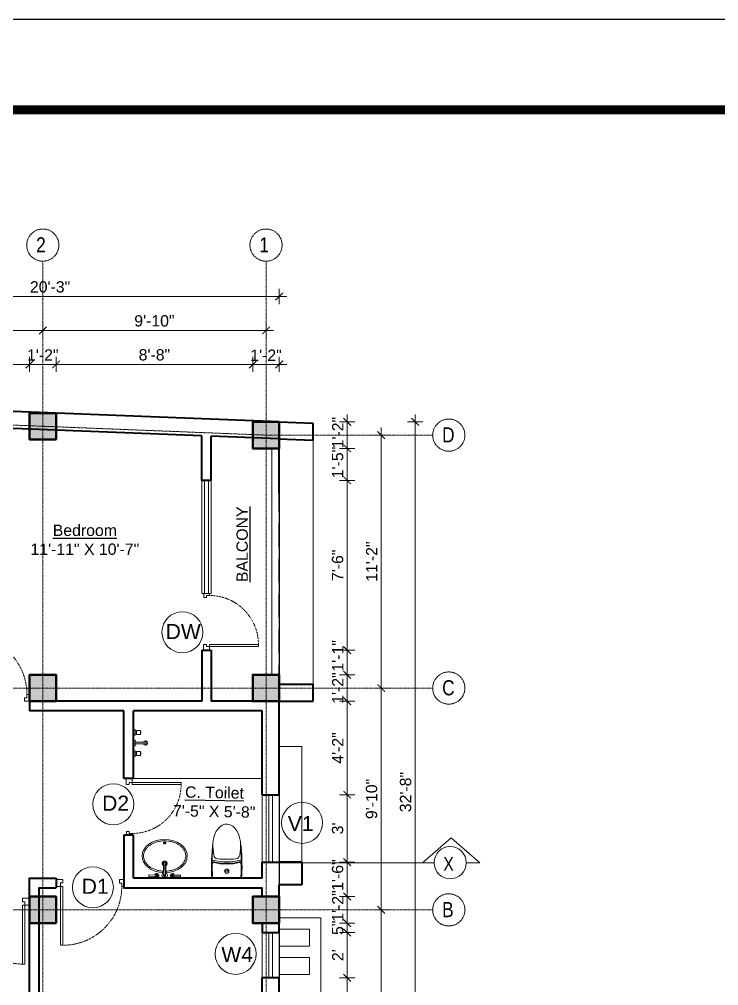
# Model space of a CAD drawing. Header units: inches. Extents: x 137851 to 141026, y -21374 to -19129.
# Drawn here: x 139042 to 139412, y -19641 to -19129 of the extents above; entities that cross this region are included whole.
import ezdxf

# ---------------------------------------------------------------- set-up
doc = ezdxf.new("R2010")
doc.units = ezdxf.units.IN
doc.header["$LTSCALE"] = 0.5
doc.header["$MEASUREMENT"] = 0
doc.header["$PDMODE"] = 66
doc.linetypes.add('CENTER', pattern=[2, 1.25, -0.25, 0.25, -0.25])
doc.linetypes.add('HIDDEN', pattern=[0.375, 0.25, -0.125])
for name, color, linetype, lineweight in [('Annotate-Lite.w', 177, 'Continuous', 9), ('Annotations-Bold.w', 177, 'Continuous', 13), ('C-COLUMN', 1, 'Continuous', 50), ('DIM', 4, 'Continuous', 5), ('DIM 1-100', 4, 'Continuous', 13), ('Door-Window.w', 4, 'Continuous', 15), ('Fittings', 9, 'Continuous', 5), ('Fixture-Fittings.w', 9, 'Continuous', 9), ('PARAPET', 50, 'Continuous', 13), ('TEXT', 220, 'Continuous', 9), ('Toilet', 7, 'Continuous', 25), ('wall', 1, 'Continuous', 40), ('window', 4, 'Continuous', 13)]:
    doc.layers.add(name, color=color, linetype=linetype, lineweight=lineweight)
doc.styles.add('ARAIL', font='ARIALN.TTF')
doc.styles.add('arial.', font='arial.ttf')
doc.styles.add('gaurav', font='arial.ttf')
doc.styles.get("Standard").update_dxf_attribs({"font": 'arial.ttf'})
doc.dimstyles.new('1 by 96', dxfattribs={"dimtxt": 6, "dimasz": 4, "dimexe": 4, "dimexo": 4, "dimgap": 2, "dimtad": 1, "dimdec": 0, "dimzin": 0, "dimdsep": 46, "dimlunit": 4, "dimtxsty": 'Standard', "dimblk": 'ARCHTICK', "dimcen": 0, "dimdle": 4, "dimadec": 0, "dimazin": 0, "dimtfac": 1, "dimtdec": 0, "dimtix": 1, "dimtofl": 0, "dimtmove": 1, "dimatfit": 3, "dimldrblk": 'ARCHTICK', "dimfxl": 4, "dimfxlon": 1, "dimtolj": 1, "dimtzin": 0, "dimlwd": -1, "dimlwe": -1, "dimarcsym": 0})

# ---------------------------------------------------------------- blocks, each defined once
blk = doc.blocks.new('3-0')
at = {"ltscale": 3}
for p, q in [((11063.05, 10097.68), (11065.97, 10099.9)), ((11063.05, 10097.68), (11064.53, 10095.73)), ((11065.99, 10096.84), (11064.53, 10095.73)), ((11065.25, 10097.81), (11066.71, 10098.92)), ((11065.99, 10096.84), (11065.25, 10097.81)), ((11065.97, 10099.9), (11066.71, 10098.92)), ((11085.5, 10074.13), (11110.32, 10092.96)), ((11086.24, 10073.15), (11111.05, 10091.97)), ((11111.05, 10091.97), (11110.32, 10092.96)), ((11084.04, 10073.02), (11082.57, 10071.91)), ((11082.57, 10071.91), (11084.79, 10068.98)), ((11084.04, 10073.02), (11084.78, 10072.04)), ((11084.78, 10072.04), (11086.24, 10073.15)), ((11084.79, 10068.98), (11087.72, 10071.2)), ((11086.24, 10073.15), (11085.5, 10074.13)), ((11087.72, 10071.2), (11086.24, 10073.15))]:
    blk.add_line(p, q, dxfattribs=at)
at = {"layer": 'Door-Window.w', "color": 9, "linetype": 'HIDDEN', "lineweight": 18}
blk.add_arc((11085.5, 10074.13), 31.16, 37.1906, 127.1465, dxfattribs=at)
blk = doc.blocks.new('tht')
for p in [(672498.79, -367827.02), (672511.67, -367827.02)]:
    blk.add_line(p, (672505.23, -367827.02))
for radius in [1.17, 0.634]:
    blk.add_circle((672505.23, -367823.24), radius)
for centre, radius, start, end in [((672598.59, -367820.91), 101.47, 172.8664, 182.5999), ((672667.29, -367819.26), 169.75, 176.3006, 182.4712), ((672541.19, -367808.57), 43.29, 179.6519, 188.297), ((672469.27, -367808.57), 43.29, 351.703, 0.3481), ((672411.87, -367820.91), 101.47, 357.4001, 7.1336), ((672343.17, -367819.26), 169.75, 357.5288, 3.6994), ((672500.68, -367814.39), 2.36, 190.4701, 264.6079), ((672505.55, -367762.72), 54.26, 264.6079, 269.6591), ((672504.91, -367762.72), 54.26, 270.3409, 275.3921), ((672509.78, -367814.39), 2.36, 275.3921, 349.5299), ((672498.28, -367819.07), 0.741, 72.3593, 185.9315), ((672498.21, -367819.43), 0.718, 73.3813, 156.4724), ((672498.46, -367818.44), 0.947, 62.2033, 161.9404), ((672504.3, -367795.78), 23.7, 255.6185, 272.2533), ((672504.3, -367795.78), 23.31, 255.6185, 272.2533), ((672504.3, -367796.55), 21.73, 255.6185, 272.4575), ((672506.16, -367796.55), 21.73, 267.5425, 284.3815), ((672506.16, -367795.78), 23.7, 267.7467, 284.3815), ((672506.16, -367795.78), 23.31, 267.7467, 284.3815), ((672512, -367818.44), 0.947, 18.0596, 117.7967), ((672512.18, -367819.07), 0.741, 354.0685, 107.6407), ((672512.25, -367819.43), 0.718, 23.5276, 106.6187), ((672498.79, -367825.44), 1.57, 182.5999, 270), ((672511.67, -367825.44), 1.57, 270, 357.4001)]:
    blk.add_arc(centre, radius, start, end)
blk.add_ellipse((672505.23, -367809.67), major_axis=(0, -11.39), ratio=0.648116, start_param=1.570796, end_param=4.592942)
blk = doc.blocks.new('A$C604E024C')
at = {"linetype": 'ByBlock'}
for p, q in [((-107, 6), (-198, 9)), ((-101, 4), (-101, -4)), ((-101, 4), (-101, 1)), ((-101, 4), (-101, 4)), ((-101, 1), (-97, 1)), ((-101, 0), (-101, -4)), ((-101, 0), (-97, 0)), ((-97, 4), (-97, 1)), ((-97, 4), (-96, 4)), ((-96, 4), (-96, -4)), ((-6, 4), (-6, -4)), ((-6, 4), (-5, 4)), ((-5, 4), (-5, -4)), ((0, 13), (0, -13)), ((1, 4), (1, -4)), ((1, 4), (3, 4)), ((2, 4), (2, 1)), ((2, 4), (3, 4)), ((2, 1), (3, 1)), ((100, 2), (101, 2)), ((107, 6), (198, 9)), ((199, 8), (199, -8)), ((-107, -6), (-198, -9)), ((-101, -4), (-101, -4)), ((-101, -4), (-101, -4)), ((-97, 0), (-97, -4)), ((-97, -4), (-96, -4)), ((-96, -4), (-96, -4)), ((-6, -4), (-1, -4)), ((-5, -4), (-1, -4)), ((-1, -4), (-1, -4)), ((1, -4), (3, -4)), ((2, 0), (2, -4)), ((2, 0), (3, 0)), ((2, -4), (3, -4)), ((100, -2), (101, -2)), ((107, -6), (198, -9))]:
    blk.add_line(p, q, dxfattribs=at)
for points in [[(35, -3), (35, -3, 0.267949), (35, 2), (20, 29, 0.267949), (15, 31), (-15, 31, 0.267949), (-20, 29), (-35, 2, 0.267949), (-35, -3)], [(0, 13), (-5, 13, 0.267949), (-9, 10), (-13, 2, 0.267949), (-13, -3), (-9, -10, 0.267949), (-5, -13), (0, -13)], [(0, 13), (5, 13, -0.267949), (9, 10), (13, 2, -0.267949), (13, -3), (9, -10, -0.267949), (5, -13), (0, -13)], [(-15, -149, 0.267949), (-15, -154), (-9, -163, 0.267949), (-5, -166), (0, -166)], [(15, -149, -0.267949), (15, -154), (9, -163, -0.267949), (5, -166), (0, -166)]]:
    blk.add_lwpolyline(points, format="xyb", dxfattribs=at)
for centre, radius, start, end in [((-148, 0), 51.6, 171.6285, 188.3715), ((-198, 8), 1, 88.5767, 180), ((-99, 0), 27.8, 193.9353, 166.0647), ((-99, 0), 16.1, 203.4772, 156.5228), ((-99, 0), 13.6, 207.8254, 152.1746), ((-99, 0), 10.7, 215.7665, 144.2335), ((3, 2), 1.6, 270, 90.0142), ((3, 2), 2.2, 301.4048, 90), ((3, -2), 2.5, 270, 62.7097), ((99, 0), 27.8, 13.9353, 346.0647), ((99, 0), 16.1, 23.4772, 336.5228), ((99, 0), 13.6, 27.8254, 332.1746), ((99, 0), 10.7, 35.7665, 324.2335), ((198, 8), 1, 0, 91.4233), ((-198, -8), 1, 180, 271.4233), ((-325, -117), 312, 354.1333, 21.5654), ((-1093, -110), 1085, 357.1828, 5.6778), ((3, -2), 1.9, 270, 90), ((1084, -109), 1075, 174.3028, 182.8736), ((325, -117), 312, 158.4157, 185.9255), ((198, -8), 1, 268.5767, 0)]:
    blk.add_arc(centre, radius, start, end, dxfattribs=at)
blk.add_ellipse((99, 0), major_axis=(0, 4.4), ratio=0.647537, start_param=-0.996154, end_param=4.137747, dxfattribs=at)
blk.add_open_spline([(100, 2), (100, 3), (100, 3), (100, 3), (99, 4), (99, 4), (99, 4), (99, 4), (98, 4), (98, 4), (98, 3), (97, 3), (97, 3), (97, 2), (97, 2), (96, 1), (96, 0), (96, 0), (96, -2), (97, -2), (97, -3), (97, -3), (98, -4), (98, -4), (99, -4), (99, -4), (99, -4), (100, -3), (100, -3), (100, -3), (100, -2)], degree=3, knots=[5.296065, 5.296065, 5.296065, 5.296065, 5.668493, 5.668493, 6.044953, 6.044953, 6.283185, 6.283185, 6.283185, 6.618814, 6.618814, 6.954443, 6.954443, 7.290072, 7.290072, 7.6257, 7.6257, 8.094621, 8.094621, 8.563542, 8.563542, 8.940002, 8.940002, 9.316461, 9.316461, 9.692921, 9.692921, 10.069381, 10.069381, 10.411893, 10.411893, 10.411893, 10.411893], dxfattribs=at)
blk = doc.blocks.new('basin')
for radius, start, end in [(1.14, 113.503, 66.2712), (0.79, 126.715, 52.8739)]:
    blk.add_arc((134195.31, -39122.53), radius, start, end)
blk.add_ellipse((134195.31, -39125.83), major_axis=(-9.97, 0), ratio=0.736887, start_param=4.757716, end_param=10.948885)
blk.add_ellipse((134195.31, -39131.57), major_axis=(0.448, 0), ratio=0.674502)
for points, knots in [([(134194.69, -39119.15), (134194.32, -39119.17), (134193.96, -39119.2), (134193.09, -39119.32), (134192.57, -39119.42), (134191.58, -39119.69), (134191.1, -39119.85), (134190.19, -39120.23), (134189.76, -39120.45), (134188.95, -39120.93), (134188.57, -39121.2), (134187.89, -39121.77), (134187.59, -39122.07), (134187.06, -39122.71), (134186.83, -39123.04), (134186.45, -39123.73), (134186.3, -39124.08), (134186.09, -39124.79), (134186.03, -39125.15), (134185.99, -39125.61), (134185.99, -39125.72), (134185.99, -39125.83), (134185.99, -39126.08), (134186.01, -39126.34), (134186.11, -39126.94), (134186.2, -39127.29), (134186.47, -39127.97), (134186.64, -39128.31), (134187.06, -39128.96), (134187.31, -39129.28), (134187.88, -39129.88), (134188.2, -39130.16), (134188.9, -39130.7), (134189.28, -39130.94), (134190.1, -39131.39), (134190.53, -39131.59), (134191.45, -39131.93), (134191.92, -39132.08), (134192.9, -39132.31), (134193.4, -39132.4), (134194.43, -39132.51), (134194.94, -39132.53), (134195.97, -39132.52), (134196.49, -39132.48), (134197.5, -39132.35), (134198, -39132.25), (134198.97, -39132), (134199.44, -39131.84), (134200.34, -39131.48), (134200.76, -39131.27), (134201.56, -39130.8), (134201.93, -39130.55), (134202.61, -39130), (134202.91, -39129.71), (134203.45, -39129.1), (134203.69, -39128.78), (134204.08, -39128.12), (134204.24, -39127.78), (134204.48, -39127.09), (134204.56, -39126.74), (134204.64, -39126.04), (134204.64, -39125.69), (134204.57, -39124.98), (134204.49, -39124.62), (134204.25, -39123.91), (134204.09, -39123.56), (134203.69, -39122.89), (134203.45, -39122.56), (134202.89, -39121.93), (134202.58, -39121.63), (134201.88, -39121.07), (134201.49, -39120.81), (134200.67, -39120.35), (134200.22, -39120.13), (134199.3, -39119.77), (134198.81, -39119.62), (134197.81, -39119.37), (134197.29, -39119.28), (134196.49, -39119.19), (134196.22, -39119.16), (134195.94, -39119.15)], [4.778413, 4.778413, 4.778413, 4.778413, 4.89303, 4.89303, 5.060537, 5.060537, 5.228045, 5.228045, 5.395552, 5.395552, 5.56306, 5.56306, 5.730567, 5.730567, 5.898075, 5.898075, 6.065582, 6.065582, 6.233089, 6.233089, 6.283185, 6.283185, 6.283185, 6.401225, 6.401225, 6.564378, 6.564378, 6.727532, 6.727532, 6.890685, 6.890685, 7.053839, 7.053839, 7.216992, 7.216992, 7.380146, 7.380146, 7.543299, 7.543299, 7.706452, 7.706452, 7.869606, 7.869606, 8.032759, 8.032759, 8.195913, 8.195913, 8.359066, 8.359066, 8.52222, 8.52222, 8.685373, 8.685373, 8.848527, 8.848527, 9.01168, 9.01168, 9.174834, 9.174834, 9.337987, 9.337987, 9.501141, 9.501141, 9.668648, 9.668648, 9.836155, 9.836155, 10.003663, 10.003663, 10.17117, 10.17117, 10.338678, 10.338678, 10.506185, 10.506185, 10.673693, 10.673693, 10.8412, 10.8412, 10.929386, 10.929386, 10.929386, 10.929386]), ([(134195.86, -39131.57), (134195.86, -39131.55), (134195.86, -39131.52), (134195.84, -39131.46), (134195.83, -39131.44), (134195.79, -39131.36), (134195.75, -39131.32), (134195.66, -39131.25), (134195.6, -39131.23), (134195.46, -39131.18), (134195.36, -39131.16), (134195.17, -39131.17), (134195.07, -39131.2), (134194.94, -39131.27), (134194.9, -39131.3), (134194.83, -39131.37), (134194.8, -39131.4), (134194.77, -39131.48), (134194.76, -39131.52), (134194.75, -39131.6), (134194.76, -39131.65), (134194.79, -39131.73), (134194.81, -39131.76), (134194.87, -39131.83), (134194.9, -39131.86), (134194.98, -39131.9), (134195.02, -39131.92), (134195.15, -39131.97), (134195.25, -39131.99), (134195.44, -39131.98), (134195.54, -39131.95), (134195.67, -39131.89), (134195.72, -39131.85), (134195.79, -39131.78), (134195.81, -39131.75), (134195.85, -39131.67), (134195.86, -39131.63), (134195.86, -39131.58), (134195.86, -39131.58), (134195.86, -39131.57)], [0, 0, 0, 0, 0.188397, 0.188397, 0.376794, 0.376794, 0.73698, 0.73698, 1.097166, 1.097166, 1.657793, 1.657793, 2.21842, 2.21842, 2.564182, 2.564182, 2.840364, 2.840364, 3.116547, 3.116547, 3.39273, 3.39273, 3.668913, 3.668913, 3.945096, 3.945096, 4.221279, 4.221279, 4.783807, 4.783807, 5.346334, 5.346334, 5.697184, 5.697184, 5.974645, 5.974645, 6.252106, 6.252106, 6.283185, 6.283185, 6.283185, 6.283185])]:
    blk.add_open_spline(points, degree=3, knots=knots)
at = {"xscale": 0.03499430959345774, "yscale": 0.03499430959345774, "zscale": 0.03499430959345774, "rotation": 359.9929103328581}
blk.add_blockref('A$C604E024C', (134195.31, -39117.12), dxfattribs=at)
blk = doc.blocks.new('dhftx')
for p, q in [((6364.08, -39064.57), (6364.08, -39064.07)), ((6367.08, -39064.57), (6364.08, -39064.57)), ((6364.56, -39065.3), (6366.6, -39065.3)), ((6364.56, -39065.3), (6364.56, -39067.3)), ((6366.6, -39067.3), (6364.56, -39067.3)), ((6364.81, -39065.3), (6364.81, -39064.57)), ((6366.34, -39065.3), (6366.34, -39064.57)), ((6366.6, -39065.3), (6366.6, -39067.3)), ((6367.08, -39064.57), (6367.08, -39064.07)), ((6369.66, -39064.57), (6369.66, -39064.07)), ((6369.66, -39064.57), (6372.66, -39064.57)), ((6370.66, -39070.39), (6370.66, -39064.57)), ((6371.66, -39070.39), (6371.66, -39064.57)), ((6372.66, -39064.57), (6372.66, -39064.07)), ((6375.23, -39064.57), (6375.23, -39064.07)), ((6375.23, -39064.57), (6378.23, -39064.57)), ((6377.76, -39065.3), (6375.71, -39065.3)), ((6375.71, -39065.3), (6375.71, -39067.3)), ((6375.71, -39067.3), (6377.76, -39067.3)), ((6375.97, -39065.3), (6375.97, -39064.57)), ((6377.5, -39065.3), (6377.5, -39064.57)), ((6377.76, -39065.3), (6377.76, -39067.3)), ((6378.23, -39064.57), (6378.23, -39064.07))]:
    blk.add_line(p, q)
for centre, radius, start, end in [((6365.58, -39065.87), 1.66, 240.1832, 299.8168), ((6371.16, -39069.97), 1.11, 116.7926, 63.2074), ((6376.73, -39065.87), 1.66, 240.1832, 299.8168), ((6371.16, -39070.39), 0.5, 180, 0)]:
    blk.add_arc(centre, radius, start, end)
blk = doc.blocks.new('_ArchTick')
at = {"color": 0, "linetype": 'ByBlock', "const_width": 0.15}
blk.add_lwpolyline([(-0.5, -0.5), (0.5, 0.5)], dxfattribs=at)
blk = doc.blocks.new('*D221')
at = {"layer": 'Defpoints', "color": 0, "transparency": 16777216}
for p in [(139047.51, -19311.49), (138950.91, -19332.83), (139047.51, -19337.27)]:
    blk.add_point(p, dxfattribs=at)
at = {"layer": 'DIM 1-100', "color": 0, "transparency": 16777216}
for p, q in [((138946.91, -19311.49), (139051.51, -19311.49)), ((138950.91, -19315.49), (138950.91, -19307.49)), ((139047.51, -19315.49), (139047.51, -19307.49))]:
    blk.add_line(p, q, dxfattribs=at)
at = {"layer": 'DIM 1-100', "color": 0, "transparency": 16777216, "xscale": 4, "yscale": 4, "zscale": 4, "rotation": 180}
blk.add_blockref('_ArchTick', (138950.91, -19311.49), dxfattribs=at)
at = {"layer": 'DIM 1-100', "color": 0, "transparency": 16777216, "xscale": 4, "yscale": 4, "zscale": 4}
blk.add_blockref('_ArchTick', (139047.51, -19311.49), dxfattribs=at)
at = {"layer": 'DIM 1-100', "color": 0, "transparency": 16777216, "insert": (138999.21, -19306.43), "char_height": 6, "attachment_point": 5}
blk.add_mtext('\\A1;8\'-1"', dxfattribs=at)
blk = doc.blocks.new('*D222')
at = {"layer": 'Defpoints', "color": 0, "transparency": 16777216}
for p in [(139061.51, -19311.49), (139047.51, -19337.27), (139061.51, -19337.27)]:
    blk.add_point(p, dxfattribs=at)
at = {"layer": 'DIM 1-100', "color": 0, "transparency": 16777216}
for p, q in [((139043.51, -19311.49), (139065.51, -19311.49)), ((139047.51, -19315.49), (139047.51, -19307.49)), ((139061.51, -19315.49), (139061.51, -19307.49))]:
    blk.add_line(p, q, dxfattribs=at)
at = {"layer": 'DIM 1-100', "color": 0, "transparency": 16777216, "xscale": 4, "yscale": 4, "zscale": 4, "rotation": 180}
blk.add_blockref('_ArchTick', (139047.51, -19311.49), dxfattribs=at)
at = {"layer": 'DIM 1-100', "color": 0, "transparency": 16777216, "xscale": 4, "yscale": 4, "zscale": 4}
blk.add_blockref('_ArchTick', (139061.51, -19311.49), dxfattribs=at)
at = {"layer": 'DIM 1-100', "color": 0, "transparency": 16777216, "insert": (139054.51, -19306.48), "char_height": 6, "attachment_point": 5}
blk.add_mtext('\\A1;1\'-2"', dxfattribs=at)
blk = doc.blocks.new('*D223')
at = {"layer": 'Defpoints', "color": 0, "transparency": 16777216}
for p in [(139165.74, -19311.49), (139061.51, -19337.27), (139165.74, -19341.93)]:
    blk.add_point(p, dxfattribs=at)
at = {"layer": 'DIM 1-100', "color": 0, "transparency": 16777216}
for p, q in [((139057.51, -19311.49), (139169.74, -19311.49)), ((139061.51, -19315.49), (139061.51, -19307.49)), ((139165.74, -19315.49), (139165.74, -19307.49))]:
    blk.add_line(p, q, dxfattribs=at)
at = {"layer": 'DIM 1-100', "color": 0, "transparency": 16777216, "xscale": 4, "yscale": 4, "zscale": 4, "rotation": 180}
blk.add_blockref('_ArchTick', (139061.51, -19311.49), dxfattribs=at)
at = {"layer": 'DIM 1-100', "color": 0, "transparency": 16777216, "xscale": 4, "yscale": 4, "zscale": 4}
blk.add_blockref('_ArchTick', (139165.74, -19311.49), dxfattribs=at)
at = {"layer": 'DIM 1-100', "color": 0, "transparency": 16777216, "insert": (139113.62, -19306.43), "char_height": 6, "attachment_point": 5}
blk.add_mtext('\\A1;8\'-8"', dxfattribs=at)
blk = doc.blocks.new('*D224')
at = {"layer": 'Defpoints', "color": 0, "transparency": 16777216}
for p in [(139179.74, -19311.49), (139165.74, -19341.93), (139179.74, -19341.93)]:
    blk.add_point(p, dxfattribs=at)
at = {"layer": 'DIM 1-100', "color": 0, "transparency": 16777216}
for p, q in [((139161.74, -19311.49), (139183.74, -19311.49)), ((139165.74, -19315.49), (139165.74, -19307.49)), ((139179.74, -19315.49), (139179.74, -19307.49))]:
    blk.add_line(p, q, dxfattribs=at)
at = {"layer": 'DIM 1-100', "color": 0, "transparency": 16777216, "xscale": 4, "yscale": 4, "zscale": 4, "rotation": 180}
blk.add_blockref('_ArchTick', (139165.74, -19311.49), dxfattribs=at)
at = {"layer": 'DIM 1-100', "color": 0, "transparency": 16777216, "xscale": 4, "yscale": 4, "zscale": 4}
blk.add_blockref('_ArchTick', (139179.74, -19311.49), dxfattribs=at)
at = {"layer": 'DIM 1-100', "color": 0, "transparency": 16777216, "insert": (139172.74, -19306.6), "char_height": 6, "attachment_point": 5}
blk.add_mtext('\\A1;1\'-2"', dxfattribs=at)
blk = doc.blocks.new('*D225')
at = {"layer": 'Defpoints', "color": 0, "transparency": 16777216}
for p in [(139054.51, -19293.49), (138943.91, -19332.83), (139054.51, -19336.99)]:
    blk.add_point(p, dxfattribs=at)
at = {"layer": 'DIM 1-100', "color": 0, "transparency": 16777216}
for p, q in [((138943.91, -19297.49), (138943.91, -19289.49)), ((139054.51, -19297.49), (139054.51, -19289.49)), ((138939.91, -19293.49), (139058.51, -19293.49))]:
    blk.add_line(p, q, dxfattribs=at)
at = {"layer": 'DIM 1-100', "color": 0, "transparency": 16777216, "xscale": 4, "yscale": 4, "zscale": 4, "rotation": 180}
blk.add_blockref('_ArchTick', (138943.91, -19293.49), dxfattribs=at)
at = {"layer": 'DIM 1-100', "color": 0, "transparency": 16777216, "xscale": 4, "yscale": 4, "zscale": 4}
blk.add_blockref('_ArchTick', (139054.51, -19293.49), dxfattribs=at)
at = {"layer": 'DIM 1-100', "color": 0, "transparency": 16777216, "insert": (138999.21, -19288.43), "char_height": 6, "attachment_point": 5}
blk.add_mtext('\\A1;9\'-3"', dxfattribs=at)
blk = doc.blocks.new('*D226')
at = {"layer": 'Defpoints', "color": 0, "transparency": 16777216}
for p in [(139172.74, -19293.49), (139054.51, -19336.99), (139172.74, -19341.66)]:
    blk.add_point(p, dxfattribs=at)
at = {"layer": 'DIM 1-100', "color": 0, "transparency": 16777216}
for p, q in [((139054.51, -19297.49), (139054.51, -19289.49)), ((139172.74, -19297.49), (139172.74, -19289.49)), ((139050.51, -19293.49), (139176.74, -19293.49))]:
    blk.add_line(p, q, dxfattribs=at)
at = {"layer": 'DIM 1-100', "color": 0, "transparency": 16777216, "xscale": 4, "yscale": 4, "zscale": 4, "rotation": 180}
blk.add_blockref('_ArchTick', (139054.51, -19293.49), dxfattribs=at)
at = {"layer": 'DIM 1-100', "color": 0, "transparency": 16777216, "xscale": 4, "yscale": 4, "zscale": 4}
blk.add_blockref('_ArchTick', (139172.74, -19293.49), dxfattribs=at)
at = {"layer": 'DIM 1-100', "color": 0, "transparency": 16777216, "insert": (139113.62, -19288.43), "char_height": 6, "attachment_point": 5}
blk.add_mtext('\\A1;9\'-10"', dxfattribs=at)
blk = doc.blocks.new('*D227')
at = {"layer": 'Defpoints', "color": 0, "transparency": 16777216}
for p in [(138936.97, -19275.49), (138936.97, -19332.36), (139179.74, -19341.93)]:
    blk.add_point(p, dxfattribs=at)
at = {"layer": 'DIM 1-100', "color": 0, "transparency": 16777216}
for p, q in [((139183.74, -19275.49), (138932.97, -19275.49)), ((138936.97, -19279.49), (138936.97, -19271.49)), ((139179.74, -19279.49), (139179.74, -19271.49))]:
    blk.add_line(p, q, dxfattribs=at)
at = {"layer": 'DIM 1-100', "color": 0, "transparency": 16777216, "xscale": 4, "yscale": 4, "zscale": 4, "rotation": 180}
blk.add_blockref('_ArchTick', (138936.97, -19275.49), dxfattribs=at)
at = {"layer": 'DIM 1-100', "color": 0, "transparency": 16777216, "xscale": 4, "yscale": 4, "zscale": 4}
blk.add_blockref('_ArchTick', (139179.74, -19275.49), dxfattribs=at)
at = {"layer": 'DIM 1-100', "color": 0, "transparency": 16777216, "insert": (139058.36, -19270.43), "char_height": 6, "attachment_point": 5}
blk.add_mtext('\\A1;20\'-3"', dxfattribs=at)
blk = doc.blocks.new('*D304')
at = {"layer": 'Defpoints', "color": 0, "transparency": 16777216}
for p in [(139179.74, -19636.39), (139215.74, -19636.39), (139179.74, -19691.04)]:
    blk.add_point(p, dxfattribs=at)
at = {"layer": 'DIM 1-100', "color": 0, "transparency": 16777216}
for p, q in [((139215.74, -19695.04), (139215.74, -19632.39)), ((139211.74, -19636.39), (139219.74, -19636.39)), ((139211.74, -19691.04), (139219.74, -19691.04))]:
    blk.add_line(p, q, dxfattribs=at)
at = {"layer": 'DIM 1-100', "color": 0, "transparency": 16777216, "xscale": 4, "yscale": 4, "zscale": 4}
for p, rotation in [((139215.74, -19636.39), 90), ((139215.74, -19691.04), 270)]:
    blk.add_blockref('_ArchTick', p, dxfattribs=dict(at, rotation=rotation))
at = {"layer": 'DIM 1-100', "color": 0, "transparency": 16777216, "insert": (139210.74, -19663.71), "char_height": 6, "attachment_point": 5, "rotation": 90}
blk.add_mtext('\\A1;4\'-7"', dxfattribs=at)
blk = doc.blocks.new('*D305')
at = {"layer": 'Defpoints', "color": 0, "transparency": 16777216}
for p in [(139179.74, -19612.39), (139215.74, -19612.39), (139179.74, -19636.39)]:
    blk.add_point(p, dxfattribs=at)
at = {"layer": 'DIM 1-100', "color": 0, "transparency": 16777216}
for p, q in [((139215.74, -19640.39), (139215.74, -19608.39)), ((139211.74, -19612.39), (139219.74, -19612.39)), ((139211.74, -19636.39), (139219.74, -19636.39))]:
    blk.add_line(p, q, dxfattribs=at)
at = {"layer": 'DIM 1-100', "color": 0, "transparency": 16777216, "xscale": 4, "yscale": 4, "zscale": 4}
for p, rotation in [((139215.74, -19612.39), 90), ((139215.74, -19636.39), 270)]:
    blk.add_blockref('_ArchTick', p, dxfattribs=dict(at, rotation=rotation))
at = {"layer": 'DIM 1-100', "color": 0, "transparency": 16777216, "insert": (139210.73, -19624.39), "char_height": 6, "attachment_point": 5, "rotation": 90}
blk.add_mtext("\\A1;2'", dxfattribs=at)
blk = doc.blocks.new('*D306')
at = {"layer": 'Defpoints', "color": 0, "transparency": 16777216}
for p in [(139179.74, -19607.39), (139215.74, -19607.39), (139179.74, -19612.39)]:
    blk.add_point(p, dxfattribs=at)
at = {"layer": 'DIM 1-100', "color": 0, "transparency": 16777216}
for p, q in [((139211.74, -19607.39), (139219.74, -19607.39)), ((139211.74, -19612.39), (139219.74, -19612.39))]:
    blk.add_line(p, q, dxfattribs=at)
at = {"layer": 'DIM 1-100', "color": 0, "transparency": 16777216, "insert": (139210.69, -19609.89), "char_height": 6, "attachment_point": 5, "rotation": 90}
blk.add_mtext('\\A1;5"', dxfattribs=at)
blk = doc.blocks.new('*D335')
at = {"layer": 'Defpoints', "color": 0, "transparency": 16777216}
for p in [(139179.74, -19593.39), (139215.74, -19593.39), (139179.74, -19607.39)]:
    blk.add_point(p, dxfattribs=at)
at = {"layer": 'DIM 1-100', "color": 0, "transparency": 16777216}
for p, q in [((139211.74, -19593.39), (139219.74, -19593.39)), ((139215.74, -19611.39), (139215.74, -19589.39)), ((139211.74, -19607.39), (139219.74, -19607.39))]:
    blk.add_line(p, q, dxfattribs=at)
at = {"layer": 'DIM 1-100', "color": 0, "transparency": 16777216, "xscale": 4, "yscale": 4, "zscale": 4}
for p, rotation in [((139215.74, -19593.39), 90), ((139215.74, -19607.39), 270)]:
    blk.add_blockref('_ArchTick', p, dxfattribs=dict(at, rotation=rotation))
at = {"layer": 'DIM 1-100', "color": 0, "transparency": 16777216, "insert": (139210.73, -19598.34), "char_height": 6, "attachment_point": 5, "rotation": 90}
blk.add_mtext('\\A1;1\'-2"', dxfattribs=at)
blk = doc.blocks.new('*D336')
at = {"layer": 'Defpoints', "color": 0, "transparency": 16777216}
for p in [(139179.74, -19575.14), (139215.74, -19575.14), (139179.74, -19593.39)]:
    blk.add_point(p, dxfattribs=at)
at = {"layer": 'DIM 1-100', "color": 0, "transparency": 16777216}
for p, q in [((139215.74, -19597.39), (139215.74, -19571.14)), ((139211.74, -19575.14), (139219.74, -19575.14)), ((139211.74, -19593.39), (139219.74, -19593.39))]:
    blk.add_line(p, q, dxfattribs=at)
at = {"layer": 'DIM 1-100', "color": 0, "transparency": 16777216, "xscale": 4, "yscale": 4, "zscale": 4}
for p, rotation in [((139215.74, -19575.14), 90), ((139215.74, -19593.39), 270)]:
    blk.add_blockref('_ArchTick', p, dxfattribs=dict(at, rotation=rotation))
at = {"layer": 'DIM 1-100', "color": 0, "transparency": 16777216, "insert": (139210.67, -19581.96), "char_height": 6, "attachment_point": 5, "rotation": 90}
blk.add_mtext('\\A1;1\'-6"', dxfattribs=at)
blk = doc.blocks.new('*D337')
at = {"layer": 'Defpoints', "color": 0, "transparency": 16777216}
for p in [(139179.74, -19539.39), (139215.74, -19539.39), (139179.74, -19575.14)]:
    blk.add_point(p, dxfattribs=at)
at = {"layer": 'DIM 1-100', "color": 0, "transparency": 16777216}
for p, q in [((139215.74, -19579.14), (139215.74, -19535.39)), ((139211.74, -19539.39), (139219.74, -19539.39)), ((139211.74, -19575.14), (139219.74, -19575.14))]:
    blk.add_line(p, q, dxfattribs=at)
at = {"layer": 'DIM 1-100', "color": 0, "transparency": 16777216, "xscale": 4, "yscale": 4, "zscale": 4}
for p, rotation in [((139215.74, -19539.39), 90), ((139215.74, -19575.14), 270)]:
    blk.add_blockref('_ArchTick', p, dxfattribs=dict(at, rotation=rotation))
at = {"layer": 'DIM 1-100', "color": 0, "transparency": 16777216, "insert": (139210.67, -19557.26), "char_height": 6, "attachment_point": 5, "rotation": 90}
blk.add_mtext("\\A1;3'", dxfattribs=at)
blk = doc.blocks.new('*D338')
at = {"layer": 'Defpoints', "color": 0, "transparency": 16777216}
for p in [(139179.74, -19489.89), (139215.74, -19489.89), (139179.74, -19539.39)]:
    blk.add_point(p, dxfattribs=at)
at = {"layer": 'DIM 1-100', "color": 0, "transparency": 16777216}
for p, q in [((139215.74, -19543.39), (139215.74, -19485.89)), ((139211.74, -19489.89), (139219.74, -19489.89)), ((139211.74, -19539.39), (139219.74, -19539.39))]:
    blk.add_line(p, q, dxfattribs=at)
at = {"layer": 'DIM 1-100', "color": 0, "transparency": 16777216, "xscale": 4, "yscale": 4, "zscale": 4}
for p, rotation in [((139215.74, -19489.89), 90), ((139215.74, -19539.39), 270)]:
    blk.add_blockref('_ArchTick', p, dxfattribs=dict(at, rotation=rotation))
at = {"layer": 'DIM 1-100', "color": 0, "transparency": 16777216, "insert": (139210.73, -19514.64), "char_height": 6, "attachment_point": 5, "rotation": 90}
blk.add_mtext('\\A1;4\'-2"', dxfattribs=at)
blk = doc.blocks.new('*D339')
at = {"layer": 'Defpoints', "color": 0, "transparency": 16777216}
for p in [(139179.74, -19475.89), (139215.74, -19475.89), (139179.74, -19489.89)]:
    blk.add_point(p, dxfattribs=at)
at = {"layer": 'DIM 1-100', "color": 0, "transparency": 16777216}
for p, q in [((139215.74, -19493.89), (139215.74, -19471.89)), ((139211.74, -19475.89), (139219.74, -19475.89)), ((139211.74, -19489.89), (139219.74, -19489.89))]:
    blk.add_line(p, q, dxfattribs=at)
at = {"layer": 'DIM 1-100', "color": 0, "transparency": 16777216, "xscale": 4, "yscale": 4, "zscale": 4}
for p, rotation in [((139215.74, -19475.89), 90), ((139215.74, -19489.89), 270)]:
    blk.add_blockref('_ArchTick', p, dxfattribs=dict(at, rotation=rotation))
at = {"layer": 'DIM 1-100', "color": 0, "transparency": 16777216, "insert": (139210.73, -19482.89), "char_height": 6, "attachment_point": 5, "rotation": 90}
blk.add_mtext('\\A1;1\'-2"', dxfattribs=at)
blk = doc.blocks.new('*D340')
at = {"layer": 'Defpoints', "color": 0, "transparency": 16777216}
for p in [(139143.74, -19462.89), (139215.74, -19462.89), (139179.74, -19475.89)]:
    blk.add_point(p, dxfattribs=at)
at = {"layer": 'DIM 1-100', "color": 0, "transparency": 16777216}
for p, q in [((139215.74, -19479.89), (139215.74, -19458.89)), ((139211.74, -19462.89), (139219.74, -19462.89)), ((139211.74, -19475.89), (139219.74, -19475.89))]:
    blk.add_line(p, q, dxfattribs=at)
at = {"layer": 'DIM 1-100', "color": 0, "transparency": 16777216, "xscale": 4, "yscale": 4, "zscale": 4}
for p, rotation in [((139215.74, -19462.89), 90), ((139215.74, -19475.89), 270)]:
    blk.add_blockref('_ArchTick', p, dxfattribs=dict(at, rotation=rotation))
at = {"layer": 'DIM 1-100', "color": 0, "transparency": 16777216, "insert": (139210.73, -19465.84), "char_height": 6, "attachment_point": 5, "rotation": 90}
blk.add_mtext('\\A1;1\'-1"', dxfattribs=at)
blk = doc.blocks.new('*D328')
at = {"layer": 'Defpoints', "color": 0, "transparency": 16777216}
for p in [(139143.74, -19372.89), (139215.74, -19372.89), (139143.74, -19462.89)]:
    blk.add_point(p, dxfattribs=at)
at = {"layer": 'DIM 1-100', "color": 0, "transparency": 16777216}
for p, q in [((139211.74, -19372.89), (139219.74, -19372.89)), ((139215.74, -19466.89), (139215.74, -19368.89)), ((139211.74, -19462.89), (139219.74, -19462.89))]:
    blk.add_line(p, q, dxfattribs=at)
at = {"layer": 'DIM 1-100', "color": 0, "transparency": 16777216, "xscale": 4, "yscale": 4, "zscale": 4}
for p, rotation in [((139215.74, -19372.89), 90), ((139215.74, -19462.89), 270)]:
    blk.add_blockref('_ArchTick', p, dxfattribs=dict(at, rotation=rotation))
at = {"layer": 'DIM 1-100', "color": 0, "transparency": 16777216, "insert": (139210.67, -19417.89), "char_height": 6, "attachment_point": 5, "rotation": 90}
blk.add_mtext('\\A1;7\'-6"', dxfattribs=at)
blk = doc.blocks.new('*D329')
at = {"layer": 'Defpoints', "color": 0, "transparency": 16777216}
for p in [(139179.74, -19355.93), (139215.74, -19355.93), (139143.74, -19372.89)]:
    blk.add_point(p, dxfattribs=at)
at = {"layer": 'DIM 1-100', "color": 0, "transparency": 16777216}
for p, q in [((139215.74, -19376.89), (139215.74, -19351.93)), ((139211.74, -19355.93), (139219.74, -19355.93)), ((139211.74, -19372.89), (139219.74, -19372.89))]:
    blk.add_line(p, q, dxfattribs=at)
at = {"layer": 'DIM 1-100', "color": 0, "transparency": 16777216, "xscale": 4, "yscale": 4, "zscale": 4}
for p, rotation in [((139215.74, -19355.93), 90), ((139215.74, -19372.89), 270)]:
    blk.add_blockref('_ArchTick', p, dxfattribs=dict(at, rotation=rotation))
at = {"layer": 'DIM 1-100', "color": 0, "transparency": 16777216, "insert": (139210.67, -19363.41), "char_height": 6, "attachment_point": 5, "rotation": 90}
blk.add_mtext('\\A1;1\'-5"', dxfattribs=at)
blk = doc.blocks.new('*D330')
at = {"layer": 'Defpoints', "color": 0, "transparency": 16777216}
for p in [(139179.74, -19341.93), (139215.74, -19341.93), (139179.74, -19355.93)]:
    blk.add_point(p, dxfattribs=at)
at = {"layer": 'DIM 1-100', "color": 0, "transparency": 16777216}
for p, q in [((139211.74, -19341.93), (139219.74, -19341.93)), ((139215.74, -19359.93), (139215.74, -19337.93)), ((139211.74, -19355.93), (139219.74, -19355.93))]:
    blk.add_line(p, q, dxfattribs=at)
at = {"layer": 'DIM 1-100', "color": 0, "transparency": 16777216, "xscale": 4, "yscale": 4, "zscale": 4}
for p, rotation in [((139215.74, -19341.93), 90), ((139215.74, -19355.93), 270)]:
    blk.add_blockref('_ArchTick', p, dxfattribs=dict(at, rotation=rotation))
at = {"layer": 'DIM 1-100', "color": 0, "transparency": 16777216, "insert": (139210.73, -19347.59), "char_height": 6, "attachment_point": 5, "rotation": 90}
blk.add_mtext('\\A1;1\'-2"', dxfattribs=at)
blk = doc.blocks.new('*D332')
at = {"layer": 'Defpoints', "color": 0, "transparency": 16777216}
for p in [(139179.74, -19600.39), (139233.74, -19600.39), (139179.74, -19727.04)]:
    blk.add_point(p, dxfattribs=at)
at = {"layer": 'DIM 1-100', "color": 0, "transparency": 16777216}
for p, q in [((139233.74, -19731.04), (139233.74, -19596.39)), ((139229.74, -19600.39), (139237.74, -19600.39)), ((139229.74, -19727.04), (139237.74, -19727.04))]:
    blk.add_line(p, q, dxfattribs=at)
at = {"layer": 'DIM 1-100', "color": 0, "transparency": 16777216, "xscale": 4, "yscale": 4, "zscale": 4}
for p, rotation in [((139233.74, -19600.39), 90), ((139233.74, -19727.04), 270)]:
    blk.add_blockref('_ArchTick', p, dxfattribs=dict(at, rotation=rotation))
at = {"layer": 'DIM 1-100', "color": 0, "transparency": 16777216, "insert": (139228.67, -19663.71), "char_height": 6, "attachment_point": 5, "rotation": 90}
blk.add_mtext('\\A1;10\'-7"', dxfattribs=at)
blk = doc.blocks.new('*D333')
at = {"layer": 'Defpoints', "color": 0, "transparency": 16777216}
for p in [(139179.74, -19482.89), (139233.74, -19482.89), (139179.74, -19600.39)]:
    blk.add_point(p, dxfattribs=at)
at = {"layer": 'DIM 1-100', "color": 0, "transparency": 16777216}
for p, q in [((139233.74, -19604.39), (139233.74, -19478.89)), ((139229.74, -19482.89), (139237.74, -19482.89)), ((139229.74, -19600.39), (139237.74, -19600.39))]:
    blk.add_line(p, q, dxfattribs=at)
at = {"layer": 'DIM 1-100', "color": 0, "transparency": 16777216, "xscale": 4, "yscale": 4, "zscale": 4}
for p, rotation in [((139233.74, -19482.89), 90), ((139233.74, -19600.39), 270)]:
    blk.add_blockref('_ArchTick', p, dxfattribs=dict(at, rotation=rotation))
at = {"layer": 'DIM 1-100', "color": 0, "transparency": 16777216, "insert": (139228.67, -19541.64), "char_height": 6, "attachment_point": 5, "rotation": 90}
blk.add_mtext('\\A1;9\'-10"', dxfattribs=at)
blk = doc.blocks.new('*D334')
at = {"layer": 'Defpoints', "color": 0, "transparency": 16777216}
for p in [(139179.74, -19348.93), (139233.74, -19348.93), (139179.74, -19482.89)]:
    blk.add_point(p, dxfattribs=at)
at = {"layer": 'DIM 1-100', "color": 0, "transparency": 16777216}
for p, q in [((139233.74, -19486.89), (139233.74, -19344.93)), ((139229.74, -19348.93), (139237.74, -19348.93)), ((139229.74, -19482.89), (139237.74, -19482.89))]:
    blk.add_line(p, q, dxfattribs=at)
at = {"layer": 'DIM 1-100', "color": 0, "transparency": 16777216, "xscale": 4, "yscale": 4, "zscale": 4}
for p, rotation in [((139233.74, -19348.93), 90), ((139233.74, -19482.89), 270)]:
    blk.add_blockref('_ArchTick', p, dxfattribs=dict(at, rotation=rotation))
at = {"layer": 'DIM 1-100', "color": 0, "transparency": 16777216, "insert": (139228.73, -19415.91), "char_height": 6, "attachment_point": 5, "rotation": 90}
blk.add_mtext('\\A1;11\'-2"', dxfattribs=at)
blk = doc.blocks.new('*D232')
at = {"layer": 'Defpoints', "color": 0, "transparency": 16777216}
for p in [(139179.74, -19341.93), (139179.74, -19734.04), (139251.74, -19734.04)]:
    blk.add_point(p, dxfattribs=at)
at = {"layer": 'DIM 1-100', "color": 0, "transparency": 16777216}
for p, q in [((139247.74, -19341.93), (139255.74, -19341.93)), ((139251.74, -19337.93), (139251.74, -19738.04)), ((139247.74, -19734.04), (139255.74, -19734.04))]:
    blk.add_line(p, q, dxfattribs=at)
at = {"layer": 'DIM 1-100', "color": 0, "transparency": 16777216, "xscale": 4, "yscale": 4, "zscale": 4}
for p, rotation in [((139251.74, -19341.93), 90), ((139251.74, -19734.04), 270)]:
    blk.add_blockref('_ArchTick', p, dxfattribs=dict(at, rotation=rotation))
at = {"layer": 'DIM 1-100', "color": 0, "transparency": 16777216, "insert": (139246.67, -19537.99), "char_height": 6, "attachment_point": 5, "rotation": 90}
blk.add_mtext('\\A1;32\'-8"', dxfattribs=at)

msp = doc.modelspace()

# ---------------------------------------------------------------- hatches: boundary and pattern name
at = {"layer": 'C-COLUMN'}
h = msp.add_hatch(color=256, dxfattribs=at)
h.dxf.hatch_style = 1
h.paths.add_polyline_path([(139047.51, -19337.27), (139047.51, -19351.27), (139061.51, -19351.27), (139061.51, -19337.27)])
h = msp.add_hatch(color=256, dxfattribs=at)
h.dxf.hatch_style = 1
h.paths.add_polyline_path([(139165.74, -19341.93), (139165.74, -19355.93), (139179.74, -19355.93), (139179.74, -19341.93)])
h = msp.add_hatch(color=256, dxfattribs=at)
h.dxf.hatch_style = 1
h.paths.add_polyline_path([(139047.51, -19475.89), (139047.51, -19489.89), (139061.51, -19489.89), (139061.51, -19475.89)])
h = msp.add_hatch(color=256, dxfattribs=at)
h.dxf.hatch_style = 1
h.paths.add_polyline_path([(139165.74, -19475.89), (139165.74, -19489.89), (139179.74, -19489.89), (139179.74, -19475.89)])
h = msp.add_hatch(color=256, dxfattribs=at)
h.dxf.hatch_style = 1
h.paths.add_polyline_path([(139047.51, -19593.39), (139047.51, -19607.39), (139061.51, -19607.39), (139061.51, -19593.39)])
h = msp.add_hatch(color=256, dxfattribs=at)
h.dxf.hatch_style = 1
h.paths.add_polyline_path([(139165.74, -19593.39), (139165.74, -19607.39), (139179.74, -19607.39), (139179.74, -19593.39)])

# ---------------------------------------------------------------- linework, layer by layer
msp.add_lwpolyline([(137851.27, -21373.73), (137851.27, -19128.69), (141026.08, -19128.69), (141026.08, -21373.73)], close=True)
at = {"const_width": 4.8}
msp.add_lwpolyline([(140978.08, -21325.73), (140978.08, -19176.69), (137995.27, -19176.69), (137995.27, -21325.73)], close=True, dxfattribs=at)
at = {"layer": 'Annotate-Lite.w', "ltscale": 0.005}
for centre in [(139128.46, -19453.36), (139091.84, -19544.44), (139191.8, -19554.3), (139081.02, -19588.44), (139156.62, -19623.69)]:
    msp.add_circle(centre, 10.86, dxfattribs=at)
at = {"layer": 'Annotations-Bold.w', "linetype": 'CENTER', "ltscale": 0.3}
for p, q in [((139054.51, -19256.82), (139054.51, -19817.04)), ((139172.74, -19256.82), (139172.74, -19817.04)), ((138814.26, -19482.89), (139261.01, -19482.89)), ((138814.26, -19600.39), (139261.01, -19600.39))]:
    msp.add_line(p, q, dxfattribs=at)
msp.add_lwpolyline([(138814.26, -19339.83), (138943.91, -19339.83), (139172.74, -19348.93), (139261.01, -19348.93)], dxfattribs=at)
at = {"layer": 'Annotations-Bold.w', "linetype": 'CENTER', "ltscale": 1.5}
for centre in [(139054.51, -19248.28), (139172.74, -19248.28), (139269.54, -19348.93), (139269.54, -19482.89), (139269.54, -19600.39)]:
    msp.add_circle(centre, 8.53, dxfattribs=at)
at = {"layer": 'C-COLUMN'}
for points in [[(139061.51, -19351.27), (139061.51, -19337.27), (139047.51, -19337.27), (139047.51, -19351.27)], [(139179.74, -19355.93), (139179.74, -19341.93), (139165.74, -19341.93), (139165.74, -19355.93)], [(139061.51, -19489.89), (139061.51, -19475.89), (139047.51, -19475.89), (139047.51, -19489.89)], [(139179.74, -19489.89), (139179.74, -19475.89), (139165.74, -19475.89), (139165.74, -19489.89)], [(139061.51, -19607.39), (139061.51, -19593.39), (139047.51, -19593.39), (139047.51, -19607.39)], [(139179.74, -19607.39), (139179.74, -19593.39), (139165.74, -19593.39), (139165.74, -19607.39)]]:
    msp.add_lwpolyline(points, close=True, dxfattribs=at)
at = {"layer": 'Defpoints'}
msp.add_lwpolyline([(138936.97, -19332.36), (139179.74, -19341.93), (139179.74, -19734.04), (138876.34, -19733.93), (138936.97, -19332.36)], dxfattribs=at)
at = {"layer": 'DIM'}
for p, q in [((139138.74, -19432.89), (139138.74, -19372.89)), ((139140.24, -19432.89), (139140.24, -19372.89)), ((139142.24, -19432.89), (139142.24, -19372.89)), ((139143.74, -19372.89), (139143.74, -19432.89)), ((139138.74, -19432.89), (139143.74, -19432.89)), ((139170.74, -19636.39), (139170.74, -19612.39)), ((139174.24, -19636.39), (139174.24, -19612.39)), ((139176.24, -19636.39), (139176.24, -19612.39)), ((139179.74, -19612.39), (139179.74, -19636.39))]:
    msp.add_line(p, q, dxfattribs=at)
at = {"layer": 'Fittings'}
msp.add_line((139170.74, -19530.89), (139102.51, -19530.89), dxfattribs=at)
at = {"layer": 'PARAPET', "ltscale": 100}
for p, q in [((139179.74, -19475.89), (139179.74, -19341.93)), ((139179.74, -19341.93), (139197.74, -19342.64)), ((139197.74, -19480.89), (139197.74, -19351.65)), ((139175.74, -19475.89), (139175.74, -19355.93)), ((139179.74, -19513.89), (139191.74, -19513.89)), ((139191.74, -19575.14), (139191.74, -19513.89)), ((139179.74, -19604.56), (139201.74, -19604.56)), ((139179.74, -19604.56), (139195.74, -19604.56)), ((139201.74, -19756.37), (139201.74, -19604.56)), ((139179.74, -19610.56), (139195.74, -19610.56)), ((139195.74, -19610.56), (139195.74, -19619.62)), ((139179.74, -19619.62), (139195.74, -19619.62)), ((139179.74, -19625.62), (139195.74, -19625.62)), ((139195.74, -19625.62), (139195.74, -19634.68)), ((139179.74, -19634.68), (139195.74, -19634.68))]:
    msp.add_line(p, q, dxfattribs=at)
at = {"layer": 'TEXT'}
for points in [[(139278.83, -19575.39), (139285.97, -19575.39), (139270.83, -19562.3), (139255.69, -19575.39)], [(139179.74, -19575.39), (139261.77, -19575.39)]]:
    msp.add_lwpolyline(points, dxfattribs=at)
msp.add_circle((139270.3, -19575.39), 8.53, dxfattribs=at)
at = {"layer": 'Toilet'}
msp.add_line((139179.74, -19341.93), (138936.97, -19332.36), dxfattribs=at)
at = {"layer": 'Toilet', "linetype": 'HIDDEN', "ltscale": 100}
msp.add_line((139179.74, -19539.39), (139179.74, -19341.93), dxfattribs=at)
at = {"layer": 'wall'}
for p, q in [((139179.74, -19341.93), (138936.97, -19332.36)), ((139138.74, -19349.32), (138936.62, -19341.35)), ((139179.74, -19379.91), (139179.74, -19341.93)), ((139179.74, -19341.93), (139197.74, -19342.64)), ((139197.74, -19351.65), (139197.74, -19342.64)), ((139138.74, -19372.89), (139138.74, -19349.32)), ((139179.38, -19350.93), (139143.74, -19349.52)), ((139143.74, -19372.89), (139143.74, -19349.52)), ((139179.38, -19350.93), (139197.74, -19351.65)), ((139143.74, -19372.89), (139138.74, -19372.89)), ((139138.74, -19462.89), (139138.74, -19489.89)), ((139138.74, -19462.89), (139143.74, -19462.89)), ((139138.74, -19462.89), (139143.74, -19462.89)), ((139143.74, -19462.89), (139143.74, -19489.89)), ((139179.74, -19480.89), (139197.74, -19480.89)), ((139197.74, -19489.89), (139197.74, -19480.89)), ((139047.51, -19489.89), (139047.51, -19494.89)), ((139138.74, -19489.89), (139052.51, -19489.89)), ((139170.74, -19489.89), (139143.74, -19489.89)), ((139179.74, -19539.39), (139179.74, -19489.89)), ((139179.74, -19489.89), (139197.74, -19489.89)), ((139097.51, -19494.89), (139047.51, -19494.89)), ((139097.51, -19530.89), (139097.51, -19494.89)), ((139170.74, -19494.89), (139102.51, -19494.89)), ((139102.51, -19530.89), (139102.51, -19494.89)), ((139170.74, -19539.39), (139170.74, -19494.89)), ((139102.51, -19530.89), (139097.51, -19530.89)), ((139170.74, -19539.39), (139179.74, -19539.39)), ((139102.51, -19560.89), (139097.51, -19560.89)), ((139102.51, -19583.64), (139102.51, -19560.89)), ((139170.74, -19575.14), (139179.74, -19575.14)), ((139191.74, -19575.14), (139179.74, -19575.14)), ((139191.74, -19575.14), (139191.74, -19587.14)), ((139061.51, -19583.64), (139061.51, -19588.64)), ((139170.74, -19583.64), (139102.51, -19583.64)), ((139191.74, -19587.14), (139179.74, -19587.14)), ((139179.74, -19636.39), (139170.74, -19636.39)), ((139179.74, -19691.04), (139179.74, -19636.39))]:
    msp.add_line(p, q, dxfattribs=at)
for points in [[(139097.51, -19560.89), (139097.51, -19588.64), (139170.74, -19588.64)], [(139170.74, -19583.64), (139170.74, -19575.14)], [(139179.74, -19575.39), (139179.74, -19575.14)], [(139047.51, -19734.04), (139047.51, -19583.64), (139061.51, -19583.64)], [(139179.74, -19593.39), (139179.74, -19587.14)], [(139052.51, -19734.04), (139052.51, -19588.64), (139061.51, -19588.64)], [(139170.74, -19593.39), (139170.74, -19588.64)], [(139170.74, -19691.04), (139170.74, -19636.39)]]:
    msp.add_lwpolyline(points, dxfattribs=at)
msp.add_lwpolyline([(139179.74, -19612.39), (139179.74, -19607.39), (139170.74, -19607.39), (139170.74, -19612.39)], close=True, dxfattribs=at)
at = {"layer": 'window'}
for p, q in [((139170.74, -19539.39), (139170.74, -19575.14)), ((139174.24, -19575.14), (139174.24, -19539.39)), ((139176.24, -19575.14), (139176.24, -19539.39)), ((139179.74, -19575.14), (139179.74, -19539.39))]:
    msp.add_line(p, q, dxfattribs=at)

# ---------------------------------------------------------------- block references
at = {"layer": 'Door-Window.w', "linetype": 'ByBlock'}
for p, xscale, yscale, zscale, rotation in [((126710.14, -20546.8), 0.8331589850765497, 0.8331589850765497, 0.8331589850765497, 322.7330628613127), ((137700.07, -34301.34), -0.9929335375360637, 0.9929335375360642, 0.9929335375360642, 307.1908588396141), ((126669.18, -18446.98), -0.8331589850765497, 0.8331589850765497, 0.8331589850765497, 217.2669371386873), ((137740.95, -4670.58), 0.9997905232426019, 0.9997905232426019, 0.9997905232426019, 232.8094047608389), ((140368.07, -4680.54), -0.9997905232426018, 0.9997905232426019, 0.9997905232426019, 127.1905952391612)]:
    msp.add_blockref('3-0', p, dxfattribs=dict(at, xscale=xscale, yscale=yscale, zscale=zscale, rotation=rotation))
at = {"layer": 'Fixture-Fittings.w', "ltscale": 0.005, "xscale": -1, "rotation": 90}
msp.add_blockref('dhftx', (100038.9, -13140.85), dxfattribs=at)
at = {"layer": 'Fixture-Fittings.w', "ltscale": 0.005, "rotation": 0.002832215059223271}
msp.add_blockref('tht', (-533371.49, 348210.13), dxfattribs=at)
at = {"layer": 'Fixture-Fittings.w', "ltscale": 0.005, "xscale": 1.2, "yscale": 1.2, "zscale": 1.2, "rotation": 179.8162792775196}
msp.add_blockref('basin', (300002.05, -67038.98), dxfattribs=at)

# ---------------------------------------------------------------- texts
at = {"layer": 'Annotate-Lite.w', "ltscale": 0.005, "char_height": 8, "attachment_point": 1, "style": 'gaurav'}
for s, insert in [('DW', (139119.57, -19448.96)), ('D2', (139085.92, -19539.88)), ('V1', (139184.25, -19550.65)), ('D1', (139075.1, -19583.89)), ('W4', (139149.08, -19620.04))]:
    msp.add_mtext_dynamic_manual_height_columns(s, width=8, gutter_width=100, heights=[0], dxfattribs=dict(at, insert=insert))
at = {"layer": 'Annotations-Bold.w', "linetype": 'CENTER', "ltscale": 1.5, "char_height": 8, "attachment_point": 1, "style": 'ARAIL'}
for s, insert in [('2', (139050.97, -19244.15)), ('1', (139169.2, -19244.15)), ('D', (139266.01, -19344.8)), ('C', (139266.01, -19478.75)), ('B', (139266.01, -19596.25))]:
    msp.add_mtext_dynamic_manual_height_columns(s, width=6.5393, gutter_width=100, heights=[0], dxfattribs=dict(at, insert=insert))
at = {"layer": 'TEXT', "lineweight": -2, "char_height": 6, "width": 127.5059, "attachment_point": 5, "style": 'arial.'}
for s, insert, rotation in [('{\\LBALCONY}', (139160.14, -19406.75), 90), ('{\\LC. Toilet\\P}7\'-5" X 5\'-8"', (139145.36, -19543.26), 358.9441)]:
    msp.add_mtext(s, dxfattribs=dict(at, insert=insert, rotation=rotation))
at = {"layer": 'TEXT', "lineweight": -2, "insert": (139076.78, -19404.39), "char_height": 6, "width": 127.5059, "attachment_point": 5, "style": 'arial.'}
msp.add_mtext('{\\LBedroom\\P}11\'-11" X 10\'-7"', dxfattribs=at)
at = {"layer": 'TEXT', "insert": (139266.66, -19572.44), "char_height": 7.2, "attachment_point": 1, "style": 'ARAIL'}
msp.add_mtext_dynamic_manual_height_columns('X', width=125.4648, gutter_width=90, heights=[0], dxfattribs=at)

# ---------------------------------------------------------------- dimensions: what is measured, and where the dimension line sits
at = {"layer": 'DIM 1-100'}
for base, p1, p2, angle, picture, middle in [((138936.97, -19275.49), (139179.74, -19341.93), (138936.97, -19332.36), 180, '*D227', (139058.36, -19270.43)), ((139054.51, -19293.49), (138943.91, -19332.83), (139054.51, -19336.99), 180, '*D225', (138999.21, -19288.43)), ((139172.74, -19293.49), (139054.51, -19336.99), (139172.74, -19341.66), 180, '*D226', (139113.62, -19288.43)), ((139047.51, -19311.49), (138950.91, -19332.83), (139047.51, -19337.27), 180, '*D221', (138999.21, -19306.43)), ((139165.74, -19311.49), (139061.51, -19337.27), (139165.74, -19341.93), 180, '*D223', (139113.62, -19306.43)), ((139251.74, -19734.04), (139179.74, -19341.93), (139179.74, -19734.04), 90, '*D232', (139246.67, -19537.99)), ((139233.74, -19348.93), (139179.74, -19482.89), (139179.74, -19348.93), 90, '*D334', (139228.73, -19415.91)), ((139215.74, -19372.89), (139143.74, -19462.89), (139143.74, -19372.89), 90, '*D328', (139210.67, -19417.89)), ((139233.73752107, -19482.88942009), (139179.73752107, -19600.38942009), (139179.73752107, -19482.88942009), 90, '*D333', (139228.67408315, -19541.63942009)), ((139215.73752107, -19489.88942009), (139179.73752107, -19539.38942009), (139179.73752107, -19489.88942009), 90, '*D338', (139210.72524277, -19514.63942009)), ((139215.74, -19539.39), (139179.74, -19575.14), (139179.74, -19539.39), 90, '*D337', (139210.67, -19557.26)), ((139233.74, -19600.39), (139179.74, -19727.04), (139179.74, -19600.39), 90, '*D332', (139228.67, -19663.71)), ((139215.74, -19607.39), (139179.74, -19612.39), (139179.74, -19607.39), 90, '*D306', (139210.69, -19609.89)), ((139215.74, -19612.39), (139179.74, -19636.39), (139179.74, -19612.39), 90, '*D305', (139210.73, -19624.39)), ((139215.74, -19636.39), (139179.74, -19691.04), (139179.74, -19636.39), 90, '*D304', (139210.74, -19663.71))]:
    dim = msp.add_linear_dim(base=base, p1=p1, p2=p2, angle=angle, dimstyle='1 by 96', dxfattribs=at)
    dim.commit()
    dim.dimension.update_dxf_attribs({"geometry": picture, "text_midpoint": middle})
for base, p1, p2, angle, picture, middle in [((139061.51, -19311.49), (139047.51, -19337.27), (139061.51, -19337.27), 180, '*D222', (139054.51, -19311.49)), ((139179.74, -19311.49), (139165.74, -19341.93), (139179.74, -19341.93), 180, '*D224', (139172.74, -19311.62)), ((139215.74, -19341.93), (139179.74, -19355.93), (139179.74, -19341.93), 90, '*D330', (139215.74, -19347.59)), ((139215.74, -19355.93), (139143.74, -19372.89), (139179.74, -19355.93), 90, '*D329', (139215.74, -19363.41)), ((139215.74, -19462.89), (139179.74, -19475.89), (139143.74, -19462.89), 90, '*D340', (139215.74, -19465.84)), ((139215.74, -19475.89), (139179.74, -19489.89), (139179.74, -19475.89), 90, '*D339', (139215.74, -19482.89)), ((139215.74, -19575.14), (139179.74, -19593.39), (139179.74, -19575.14), 90, '*D336', (139215.74, -19581.96)), ((139215.74, -19593.39), (139179.74, -19607.39), (139179.74, -19593.39), 90, '*D335', (139215.74, -19598.34))]:
    dim = msp.add_linear_dim(base=base, p1=p1, p2=p2, angle=angle, dimstyle='1 by 96', dxfattribs=at)
    dim.commit()
    dim.dimension.update_dxf_attribs({"geometry": picture, "text_midpoint": middle, "dimtype": 160})

doc.saveas('drawing.dxf')
